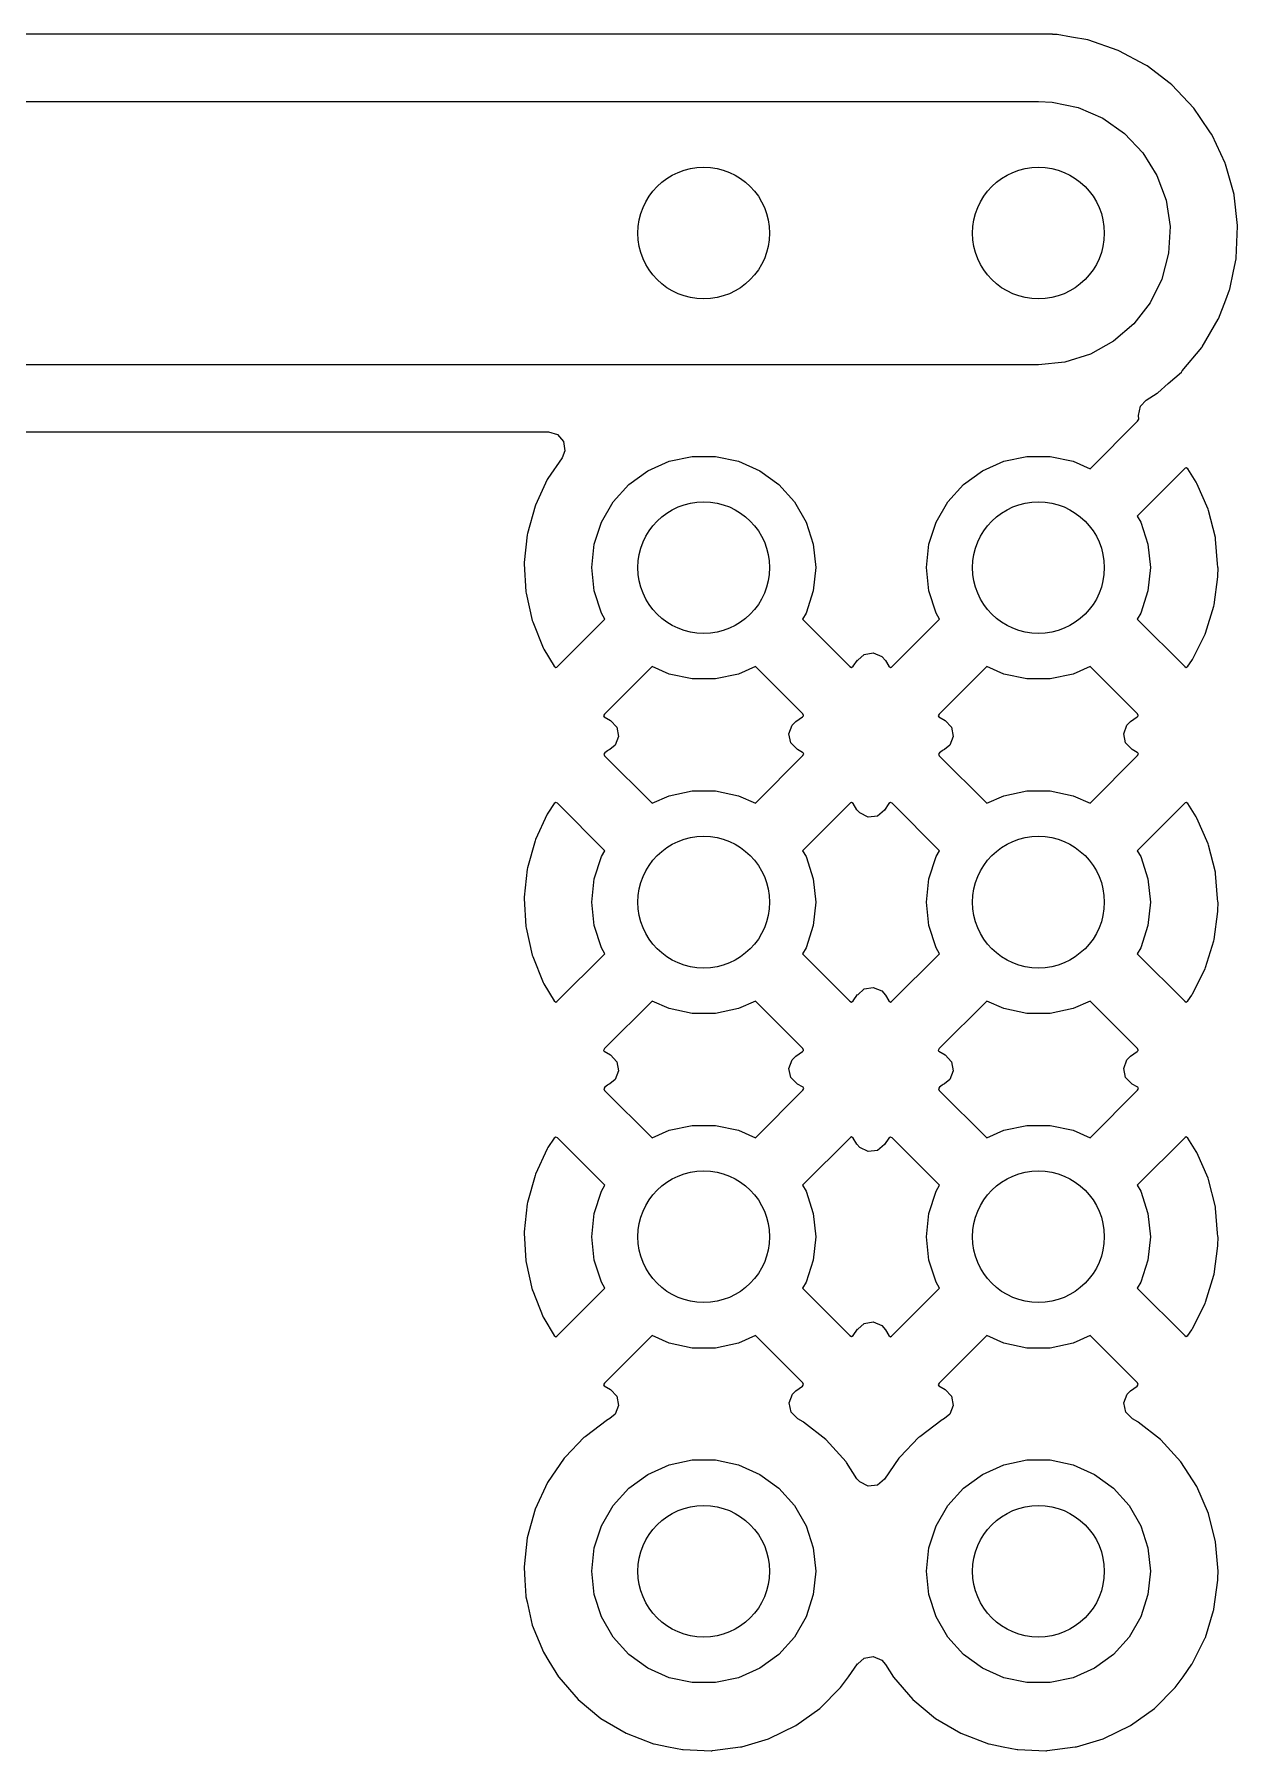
# Model space of a CAD drawing. Extents: x 80 to 223, y -132 to -72.
# Drawn here: x 188.98 to 198.11, y -121 to -107.97 of the extents above; entities that cross this region are included whole.
import ezdxf

# ---------------------------------------------------------------- set-up
doc = ezdxf.new("R2010")
doc.units = 0
doc.layers.add('BLACK', color=7, linetype='CONTINUOUS')

msp = doc.modelspace()

# ---------------------------------------------------------------- linework, layer by layer
at = {"layer": 'BLACK', "linetype": 'CONTINUOUS'}
for p, q in [((196.704, -107.965), (181.295, -107.965)), ((196.705, -107.966), (196.704, -107.965)), ((196.729, -107.967), (196.705, -107.966)), ((196.705, -107.966), (196.705, -107.966)), ((196.733, -107.967), (196.729, -107.967)), ((196.729, -107.967), (196.729, -107.967)), ((196.737, -107.967), (196.733, -107.967)), ((196.846, -107.986), (196.737, -107.967)), ((196.737, -107.967), (196.737, -107.967)), ((196.972, -108.008), (196.846, -107.986)), ((197.202, -108.087), (196.972, -108.008)), ((197.206, -108.09), (197.202, -108.087)), ((197.405, -108.196), (197.206, -108.09)), ((197.416, -108.202), (197.405, -108.196)), ((197.42, -108.205), (197.416, -108.202)), ((197.595, -108.339), (197.42, -108.205)), ((197.42, -108.205), (197.42, -108.205)), ((197.609, -108.349), (197.595, -108.339)), ((197.775, -108.526), (197.609, -108.349)), ((181.356, -108.474), (196.596, -108.474)), ((196.596, -108.474), (196.701, -108.479)), ((196.701, -108.479), (196.898, -108.521)), ((196.898, -108.521), (197.084, -108.601)), ((197.823, -108.596), (197.775, -108.526)), ((197.084, -108.601), (197.249, -108.717)), ((197.902, -108.713), (197.823, -108.596)), ((197.249, -108.717), (197.388, -108.864)), ((197.912, -108.726), (197.902, -108.713)), ((197.914, -108.731), (197.912, -108.726)), ((198.012, -108.942), (197.914, -108.731)), ((197.914, -108.731), (197.914, -108.731)), ((197.388, -108.864), (197.495, -109.036)), ((197.495, -109.036), (197.565, -109.225)), ((198.014, -108.946), (198.012, -108.942)), ((198.012, -108.942), (198.012, -108.942)), ((198.016, -108.951), (198.014, -108.946)), ((198.076, -109.164), (198.016, -108.951)), ((198.081, -109.18), (198.076, -109.164)), ((198.081, -109.185), (198.081, -109.18)), ((198.108, -109.416), (198.081, -109.185)), ((198.081, -109.185), (198.081, -109.185)), ((197.565, -109.225), (197.595, -109.425)), ((197.595, -109.425), (197.584, -109.627)), ((198.097, -109.664), (198.108, -109.421)), ((198.108, -109.421), (198.108, -109.416)), ((197.584, -109.627), (197.533, -109.823)), ((198.077, -109.763), (198.096, -109.669)), ((198.096, -109.669), (198.097, -109.664)), ((198.096, -109.669), (198.096, -109.669)), ((197.533, -109.823), (197.444, -110.004)), ((198.048, -109.901), (198.077, -109.763)), ((197.962, -110.124), (198.017, -109.98)), ((198.017, -109.98), (198.046, -109.906)), ((198.046, -109.906), (198.048, -109.901)), ((198.046, -109.906), (198.046, -109.906)), ((197.444, -110.004), (197.32, -110.164)), ((197.32, -110.164), (197.167, -110.295)), ((197.839, -110.338), (197.961, -110.128)), ((197.961, -110.128), (197.962, -110.124)), ((197.167, -110.295), (196.99, -110.393)), ((197.688, -110.521), (197.836, -110.342)), ((197.836, -110.342), (197.839, -110.338)), ((197.836, -110.342), (197.836, -110.342)), ((196.596, -110.474), (181.356, -110.474)), ((196.797, -110.454), (196.596, -110.474)), ((196.99, -110.393), (196.797, -110.454)), ((197.503, -110.686), (197.581, -110.617)), ((197.581, -110.617), (197.681, -110.529)), ((197.681, -110.529), (197.685, -110.525)), ((197.681, -110.529), (197.681, -110.529)), ((197.685, -110.525), (197.688, -110.521)), ((197.37, -110.788), (197.413, -110.742)), ((197.413, -110.742), (197.498, -110.689)), ((197.498, -110.689), (197.503, -110.686)), ((197.498, -110.689), (197.498, -110.689)), ((197.349, -110.901), (197.357, -110.887)), ((197.355, -110.858), (197.37, -110.788)), ((197.357, -110.887), (197.355, -110.858)), ((185.077, -110.983), (192.877, -110.983)), ((192.877, -110.983), (192.945, -111.003)), ((192.945, -111.003), (192.992, -111.056)), ((196.988, -111.263), (197.349, -110.901)), ((193.002, -111.126), (192.981, -111.18)), ((192.992, -111.056), (193.002, -111.126)), ((192.981, -111.18), (192.874, -111.337)), ((193.487, -111.382), (193.631, -111.278)), ((193.631, -111.278), (193.793, -111.206)), ((193.793, -111.206), (193.967, -111.169)), ((193.967, -111.169), (194.145, -111.169)), ((194.145, -111.169), (194.319, -111.206)), ((194.319, -111.206), (194.481, -111.278)), ((194.481, -111.278), (194.625, -111.382)), ((196.027, -111.382), (196.171, -111.278)), ((196.171, -111.278), (196.333, -111.206)), ((196.333, -111.206), (196.507, -111.169)), ((196.507, -111.169), (196.685, -111.169)), ((196.685, -111.169), (196.859, -111.206)), ((196.859, -111.206), (196.988, -111.263)), ((197.709, -111.26), (197.346, -111.623)), ((197.718, -111.256), (197.709, -111.26)), ((197.729, -111.265), (197.718, -111.256)), ((197.794, -111.366), (197.729, -111.265)), ((192.869, -111.346), (192.779, -111.539)), ((192.874, -111.337), (192.869, -111.346)), ((193.368, -111.514), (193.487, -111.382)), ((194.625, -111.382), (194.744, -111.514)), ((195.908, -111.514), (196.027, -111.382)), ((197.799, -111.375), (197.794, -111.366)), ((197.884, -111.57), (197.799, -111.375)), ((192.779, -111.539), (192.776, -111.548)), ((193.279, -111.668), (193.368, -111.514)), ((194.744, -111.514), (194.833, -111.668)), ((195.819, -111.668), (195.908, -111.514)), ((192.776, -111.548), (192.719, -111.754)), ((193.225, -111.837), (193.279, -111.668)), ((194.833, -111.668), (194.887, -111.837)), ((195.765, -111.837), (195.819, -111.668)), ((197.346, -111.623), (197.373, -111.668)), ((197.373, -111.668), (197.427, -111.837)), ((197.887, -111.58), (197.884, -111.57)), ((197.939, -111.786), (197.887, -111.58)), ((192.717, -111.764), (192.694, -111.976)), ((192.719, -111.754), (192.717, -111.764)), ((197.941, -111.797), (197.939, -111.786)), ((197.956, -111.986), (197.941, -111.797)), ((193.206, -112.014), (193.225, -111.837)), ((194.887, -111.837), (194.906, -112.014)), ((195.746, -112.014), (195.765, -111.837)), ((197.427, -111.837), (197.446, -112.014)), ((192.694, -111.976), (192.694, -111.986)), ((192.694, -111.986), (192.706, -112.198)), ((193.225, -112.191), (193.206, -112.014)), ((194.906, -112.014), (194.887, -112.191)), ((195.765, -112.191), (195.746, -112.014)), ((197.446, -112.014), (197.427, -112.191)), ((197.958, -112.011), (197.956, -111.986)), ((197.957, -112.077), (197.959, -112.017)), ((197.959, -112.017), (197.958, -112.011)), ((193.279, -112.36), (193.225, -112.191)), ((194.887, -112.191), (194.833, -112.36)), ((195.819, -112.36), (195.765, -112.191)), ((197.427, -112.191), (197.373, -112.36)), ((197.929, -112.297), (197.957, -112.084)), ((197.957, -112.084), (197.957, -112.077)), ((192.706, -112.198), (192.708, -112.209)), ((192.708, -112.209), (192.755, -112.416)), ((197.864, -112.511), (197.926, -112.307)), ((197.926, -112.307), (197.929, -112.297)), ((192.755, -112.416), (192.758, -112.426)), ((192.758, -112.426), (192.838, -112.624)), ((192.942, -112.769), (193.306, -112.405)), ((193.306, -112.405), (193.279, -112.36)), ((194.833, -112.36), (194.806, -112.405)), ((194.806, -112.405), (195.166, -112.765)), ((195.482, -112.769), (195.846, -112.405)), ((195.846, -112.405), (195.819, -112.36)), ((197.373, -112.36), (197.346, -112.405)), ((197.346, -112.405), (197.706, -112.765)), ((197.766, -112.711), (197.861, -112.52)), ((197.861, -112.52), (197.864, -112.511)), ((192.838, -112.624), (192.842, -112.633)), ((192.842, -112.633), (192.922, -112.763)), ((195.19, -112.763), (195.224, -112.716)), ((195.224, -112.716), (195.225, -112.717)), ((195.225, -112.717), (195.273, -112.673)), ((195.273, -112.673), (195.343, -112.661)), ((195.343, -112.661), (195.408, -112.688)), ((195.408, -112.688), (195.436, -112.72)), ((197.761, -112.72), (197.766, -112.711)), ((192.922, -112.763), (192.933, -112.773)), ((192.933, -112.773), (192.942, -112.769)), ((193.664, -112.765), (193.303, -113.126)), ((193.793, -112.822), (193.664, -112.765)), ((193.967, -112.859), (193.793, -112.822)), ((194.319, -112.822), (194.145, -112.859)), ((194.448, -112.765), (194.319, -112.822)), ((194.807, -113.124), (194.448, -112.765)), ((195.166, -112.765), (195.178, -112.772)), ((195.178, -112.772), (195.19, -112.763)), ((195.436, -112.72), (195.462, -112.763)), ((195.462, -112.763), (195.473, -112.773)), ((195.473, -112.773), (195.482, -112.769)), ((196.204, -112.765), (195.843, -113.126)), ((196.333, -112.822), (196.204, -112.765)), ((196.507, -112.859), (196.333, -112.822)), ((196.859, -112.822), (196.685, -112.859)), ((196.988, -112.765), (196.859, -112.822)), ((197.347, -113.124), (196.988, -112.765)), ((197.706, -112.765), (197.718, -112.772)), ((197.718, -112.772), (197.73, -112.763)), ((197.73, -112.763), (197.761, -112.72)), ((194.145, -112.859), (193.967, -112.859)), ((196.685, -112.859), (196.507, -112.859)), ((193.303, -113.126), (193.296, -113.139)), ((193.296, -113.139), (193.301, -113.146)), ((193.301, -113.146), (193.348, -113.174)), ((193.348, -113.174), (193.397, -113.225)), ((193.397, -113.225), (193.41, -113.295)), ((194.703, -113.276), (194.728, -113.21)), ((194.728, -113.21), (194.756, -113.183)), ((194.756, -113.183), (194.805, -113.148)), ((194.805, -113.148), (194.812, -113.139)), ((194.814, -113.137), (194.807, -113.124)), ((194.812, -113.139), (194.814, -113.137)), ((195.843, -113.126), (195.836, -113.139)), ((195.836, -113.139), (195.841, -113.146)), ((195.841, -113.146), (195.888, -113.174)), ((195.888, -113.174), (195.937, -113.225)), ((195.937, -113.225), (195.95, -113.295)), ((197.243, -113.276), (197.268, -113.21)), ((197.268, -113.21), (197.296, -113.183)), ((197.296, -113.183), (197.345, -113.148)), ((197.345, -113.148), (197.352, -113.139)), ((197.354, -113.137), (197.347, -113.124)), ((197.352, -113.139), (197.354, -113.137)), ((193.384, -113.361), (193.343, -113.394)), ((193.41, -113.295), (193.384, -113.361)), ((194.718, -113.345), (194.703, -113.276)), ((194.768, -113.396), (194.718, -113.345)), ((195.924, -113.361), (195.883, -113.394)), ((195.95, -113.295), (195.924, -113.361)), ((197.258, -113.345), (197.243, -113.276)), ((197.308, -113.396), (197.258, -113.345)), ((193.306, -113.419), (193.297, -113.43)), ((193.297, -113.43), (193.304, -113.443)), ((193.304, -113.443), (193.664, -113.803)), ((193.326, -113.404), (193.306, -113.419)), ((193.334, -113.399), (193.326, -113.404)), ((193.343, -113.394), (193.334, -113.399)), ((194.448, -113.803), (194.809, -113.441)), ((194.806, -113.417), (194.768, -113.396)), ((194.81, -113.419), (194.806, -113.417)), ((194.809, -113.441), (194.816, -113.429)), ((194.816, -113.429), (194.81, -113.419)), ((195.846, -113.419), (195.837, -113.43)), ((195.837, -113.43), (195.844, -113.443)), ((195.844, -113.443), (196.204, -113.803)), ((195.866, -113.404), (195.846, -113.419)), ((195.874, -113.399), (195.866, -113.404)), ((195.883, -113.394), (195.874, -113.399)), ((196.988, -113.803), (197.349, -113.441)), ((197.346, -113.417), (197.308, -113.396)), ((197.35, -113.419), (197.346, -113.417)), ((197.349, -113.441), (197.356, -113.429)), ((197.356, -113.429), (197.35, -113.419)), ((193.664, -113.803), (193.793, -113.746)), ((193.793, -113.746), (193.967, -113.709)), ((193.967, -113.709), (194.145, -113.709)), ((194.145, -113.709), (194.319, -113.746)), ((194.319, -113.746), (194.448, -113.803)), ((196.204, -113.803), (196.333, -113.746)), ((196.333, -113.746), (196.507, -113.709)), ((196.507, -113.709), (196.685, -113.709)), ((196.685, -113.709), (196.859, -113.746)), ((196.859, -113.746), (196.988, -113.803)), ((192.869, -113.886), (192.779, -114.079)), ((192.874, -113.877), (192.869, -113.886)), ((192.922, -113.806), (192.874, -113.877)), ((192.934, -113.797), (192.922, -113.806)), ((192.946, -113.803), (192.934, -113.797)), ((193.306, -114.163), (192.946, -113.803)), ((195.169, -113.8), (194.806, -114.163)), ((195.178, -113.796), (195.169, -113.8)), ((195.189, -113.805), (195.178, -113.796)), ((195.219, -113.852), (195.189, -113.805)), ((195.24, -113.876), (195.219, -113.852)), ((195.304, -113.908), (195.24, -113.876)), ((195.429, -113.855), (195.374, -113.9)), ((195.462, -113.806), (195.429, -113.855)), ((195.474, -113.797), (195.462, -113.806)), ((195.486, -113.803), (195.474, -113.797)), ((195.846, -114.163), (195.486, -113.803)), ((197.709, -113.8), (197.346, -114.163)), ((197.718, -113.796), (197.709, -113.8)), ((197.729, -113.805), (197.718, -113.796)), ((197.794, -113.906), (197.729, -113.805)), ((195.374, -113.9), (195.304, -113.908)), ((197.799, -113.915), (197.794, -113.906)), ((197.884, -114.11), (197.799, -113.915)), ((192.776, -114.088), (192.719, -114.294)), ((192.779, -114.079), (192.776, -114.088)), ((197.887, -114.12), (197.884, -114.11)), ((197.939, -114.326), (197.887, -114.12)), ((193.225, -114.377), (193.279, -114.208)), ((193.279, -114.208), (193.306, -114.163)), ((194.806, -114.163), (194.833, -114.208)), ((194.833, -114.208), (194.887, -114.377)), ((195.765, -114.377), (195.819, -114.208)), ((195.819, -114.208), (195.846, -114.163)), ((197.346, -114.163), (197.373, -114.208)), ((197.373, -114.208), (197.427, -114.377)), ((192.717, -114.304), (192.694, -114.516)), ((192.719, -114.294), (192.717, -114.304)), ((193.206, -114.554), (193.225, -114.377)), ((194.887, -114.377), (194.906, -114.554)), ((195.746, -114.554), (195.765, -114.377)), ((197.427, -114.377), (197.446, -114.554)), ((197.941, -114.337), (197.939, -114.326)), ((197.956, -114.526), (197.941, -114.337)), ((192.694, -114.516), (192.694, -114.526)), ((192.694, -114.526), (192.706, -114.738)), ((197.958, -114.551), (197.956, -114.526)), ((193.225, -114.731), (193.206, -114.554)), ((194.906, -114.554), (194.887, -114.731)), ((195.765, -114.731), (195.746, -114.554)), ((197.446, -114.554), (197.427, -114.731)), ((197.929, -114.837), (197.957, -114.624)), ((197.957, -114.617), (197.959, -114.557)), ((197.957, -114.624), (197.957, -114.617)), ((197.959, -114.557), (197.958, -114.551)), ((192.706, -114.738), (192.708, -114.749)), ((192.708, -114.749), (192.755, -114.956)), ((193.279, -114.9), (193.225, -114.731)), ((194.887, -114.731), (194.833, -114.9)), ((195.819, -114.9), (195.765, -114.731)), ((197.427, -114.731), (197.373, -114.9)), ((193.306, -114.945), (193.279, -114.9)), ((194.833, -114.9), (194.806, -114.945)), ((195.846, -114.945), (195.819, -114.9)), ((197.373, -114.9), (197.346, -114.945)), ((197.864, -115.051), (197.926, -114.847)), ((197.926, -114.847), (197.929, -114.837)), ((192.755, -114.956), (192.758, -114.966)), ((192.758, -114.966), (192.838, -115.164)), ((192.942, -115.309), (193.306, -114.945)), ((194.806, -114.945), (195.166, -115.305)), ((195.482, -115.309), (195.846, -114.945)), ((197.346, -114.945), (197.706, -115.305)), ((197.766, -115.251), (197.861, -115.06)), ((197.861, -115.06), (197.864, -115.051)), ((192.838, -115.164), (192.842, -115.173)), ((192.842, -115.173), (192.922, -115.303)), ((192.922, -115.303), (192.933, -115.313)), ((192.933, -115.313), (192.942, -115.309)), ((193.664, -115.305), (193.303, -115.666)), ((193.793, -115.362), (193.664, -115.305)), ((194.448, -115.305), (194.319, -115.362)), ((194.807, -115.664), (194.448, -115.305)), ((195.166, -115.305), (195.178, -115.312)), ((195.178, -115.312), (195.19, -115.303)), ((195.19, -115.303), (195.224, -115.256)), ((195.224, -115.256), (195.225, -115.257)), ((195.225, -115.257), (195.273, -115.213)), ((195.273, -115.213), (195.343, -115.201)), ((195.343, -115.201), (195.408, -115.228)), ((195.408, -115.228), (195.436, -115.26)), ((195.436, -115.26), (195.462, -115.303)), ((195.462, -115.303), (195.473, -115.313)), ((195.473, -115.313), (195.482, -115.309)), ((196.204, -115.305), (195.843, -115.666)), ((196.333, -115.362), (196.204, -115.305)), ((196.988, -115.305), (196.859, -115.362)), ((197.347, -115.664), (196.988, -115.305)), ((197.706, -115.305), (197.718, -115.312)), ((197.718, -115.312), (197.73, -115.303)), ((197.73, -115.303), (197.761, -115.26)), ((197.761, -115.26), (197.766, -115.251)), ((193.967, -115.399), (193.793, -115.362)), ((194.145, -115.399), (193.967, -115.399)), ((194.319, -115.362), (194.145, -115.399)), ((196.507, -115.399), (196.333, -115.362)), ((196.685, -115.399), (196.507, -115.399)), ((196.859, -115.362), (196.685, -115.399)), ((193.303, -115.666), (193.296, -115.679)), ((193.296, -115.679), (193.301, -115.686)), ((193.301, -115.686), (193.348, -115.714)), ((193.348, -115.714), (193.397, -115.765)), ((194.756, -115.723), (194.805, -115.688)), ((194.805, -115.688), (194.812, -115.679)), ((194.814, -115.677), (194.807, -115.664)), ((194.812, -115.679), (194.814, -115.677)), ((195.843, -115.666), (195.836, -115.679)), ((195.836, -115.679), (195.841, -115.686)), ((195.841, -115.686), (195.888, -115.714)), ((195.888, -115.714), (195.937, -115.765)), ((197.296, -115.723), (197.345, -115.688)), ((197.345, -115.688), (197.352, -115.679)), ((197.354, -115.677), (197.347, -115.664)), ((197.352, -115.679), (197.354, -115.677)), ((193.41, -115.835), (193.384, -115.901)), ((193.397, -115.765), (193.41, -115.835)), ((194.703, -115.816), (194.728, -115.75)), ((194.718, -115.885), (194.703, -115.816)), ((194.728, -115.75), (194.756, -115.723)), ((195.95, -115.835), (195.924, -115.901)), ((195.937, -115.765), (195.95, -115.835)), ((197.243, -115.816), (197.268, -115.75)), ((197.258, -115.885), (197.243, -115.816)), ((197.268, -115.75), (197.296, -115.723)), ((193.306, -115.959), (193.297, -115.97)), ((193.297, -115.97), (193.304, -115.983)), ((193.326, -115.944), (193.306, -115.959)), ((193.334, -115.939), (193.326, -115.944)), ((193.343, -115.934), (193.334, -115.939)), ((193.384, -115.901), (193.343, -115.934)), ((194.768, -115.936), (194.718, -115.885)), ((194.806, -115.957), (194.768, -115.936)), ((194.81, -115.959), (194.806, -115.957)), ((194.809, -115.981), (194.816, -115.969)), ((194.816, -115.969), (194.81, -115.959)), ((195.846, -115.959), (195.837, -115.97)), ((195.837, -115.97), (195.844, -115.983)), ((195.866, -115.944), (195.846, -115.959)), ((195.874, -115.939), (195.866, -115.944)), ((195.883, -115.934), (195.874, -115.939)), ((195.924, -115.901), (195.883, -115.934)), ((197.308, -115.936), (197.258, -115.885)), ((197.346, -115.957), (197.308, -115.936)), ((197.35, -115.959), (197.346, -115.957)), ((197.349, -115.981), (197.356, -115.969)), ((197.356, -115.969), (197.35, -115.959)), ((193.304, -115.983), (193.664, -116.343)), ((194.448, -116.343), (194.809, -115.981)), ((195.844, -115.983), (196.204, -116.343)), ((196.988, -116.343), (197.349, -115.981)), ((192.922, -116.346), (192.874, -116.417)), ((192.934, -116.337), (192.922, -116.346)), ((192.946, -116.343), (192.934, -116.337)), ((193.306, -116.703), (192.946, -116.343)), ((193.664, -116.343), (193.793, -116.286)), ((193.793, -116.286), (193.967, -116.249)), ((193.967, -116.249), (194.145, -116.249)), ((194.145, -116.249), (194.319, -116.286)), ((194.319, -116.286), (194.448, -116.343)), ((195.169, -116.34), (194.806, -116.703)), ((195.178, -116.336), (195.169, -116.34)), ((195.189, -116.345), (195.178, -116.336)), ((195.219, -116.392), (195.189, -116.345)), ((195.462, -116.346), (195.429, -116.395)), ((195.474, -116.337), (195.462, -116.346)), ((195.486, -116.343), (195.474, -116.337)), ((195.846, -116.703), (195.486, -116.343)), ((196.204, -116.343), (196.333, -116.286)), ((196.333, -116.286), (196.507, -116.249)), ((196.507, -116.249), (196.685, -116.249)), ((196.685, -116.249), (196.859, -116.286)), ((196.859, -116.286), (196.988, -116.343)), ((197.709, -116.34), (197.346, -116.703)), ((197.718, -116.336), (197.709, -116.34)), ((197.729, -116.345), (197.718, -116.336)), ((197.794, -116.446), (197.729, -116.345)), ((192.869, -116.426), (192.779, -116.619)), ((192.874, -116.417), (192.869, -116.426)), ((195.24, -116.416), (195.219, -116.392)), ((195.304, -116.448), (195.24, -116.416)), ((195.374, -116.44), (195.304, -116.448)), ((195.429, -116.395), (195.374, -116.44)), ((197.799, -116.455), (197.794, -116.446)), ((197.884, -116.65), (197.799, -116.455)), ((192.779, -116.619), (192.776, -116.628)), ((192.776, -116.628), (192.719, -116.834)), ((193.225, -116.917), (193.279, -116.748)), ((193.279, -116.748), (193.306, -116.703)), ((194.806, -116.703), (194.833, -116.748)), ((194.833, -116.748), (194.887, -116.917)), ((195.765, -116.917), (195.819, -116.748)), ((195.819, -116.748), (195.846, -116.703)), ((197.346, -116.703), (197.373, -116.748)), ((197.373, -116.748), (197.427, -116.917)), ((197.887, -116.66), (197.884, -116.65)), ((197.939, -116.866), (197.887, -116.66)), ((192.717, -116.844), (192.694, -117.056)), ((192.719, -116.834), (192.717, -116.844)), ((197.941, -116.877), (197.939, -116.866)), ((197.956, -117.066), (197.941, -116.877)), ((193.206, -117.094), (193.225, -116.917)), ((194.887, -116.917), (194.906, -117.094)), ((195.746, -117.094), (195.765, -116.917)), ((197.427, -116.917), (197.446, -117.094)), ((192.694, -117.056), (192.694, -117.066)), ((192.694, -117.066), (192.706, -117.278)), ((193.225, -117.271), (193.206, -117.094)), ((194.906, -117.094), (194.887, -117.271)), ((195.765, -117.271), (195.746, -117.094)), ((197.446, -117.094), (197.427, -117.271)), ((197.958, -117.091), (197.956, -117.066)), ((197.957, -117.157), (197.959, -117.097)), ((197.959, -117.097), (197.958, -117.091)), ((192.706, -117.278), (192.708, -117.289)), ((193.279, -117.44), (193.225, -117.271)), ((194.887, -117.271), (194.833, -117.44)), ((195.819, -117.44), (195.765, -117.271)), ((197.427, -117.271), (197.373, -117.44)), ((197.929, -117.377), (197.957, -117.164)), ((197.957, -117.164), (197.957, -117.157)), ((192.708, -117.289), (192.755, -117.496)), ((197.864, -117.591), (197.926, -117.387)), ((197.926, -117.387), (197.929, -117.377)), ((192.755, -117.496), (192.758, -117.506)), ((192.758, -117.506), (192.838, -117.704)), ((192.942, -117.849), (193.306, -117.485)), ((193.306, -117.485), (193.279, -117.44)), ((194.833, -117.44), (194.806, -117.485)), ((194.806, -117.485), (195.166, -117.845)), ((195.482, -117.849), (195.846, -117.485)), ((195.846, -117.485), (195.819, -117.44)), ((197.373, -117.44), (197.346, -117.485)), ((197.346, -117.485), (197.706, -117.845)), ((197.766, -117.791), (197.861, -117.6)), ((197.861, -117.6), (197.864, -117.591)), ((192.838, -117.704), (192.842, -117.713)), ((192.842, -117.713), (192.922, -117.843)), ((195.19, -117.843), (195.224, -117.796)), ((195.224, -117.796), (195.225, -117.797)), ((195.225, -117.797), (195.273, -117.753)), ((195.273, -117.753), (195.343, -117.741)), ((195.343, -117.741), (195.408, -117.768)), ((195.408, -117.768), (195.436, -117.8)), ((195.436, -117.8), (195.462, -117.843)), ((197.73, -117.843), (197.761, -117.8)), ((197.761, -117.8), (197.766, -117.791)), ((192.922, -117.843), (192.933, -117.853)), ((192.933, -117.853), (192.942, -117.849)), ((193.664, -117.845), (193.303, -118.206)), ((193.793, -117.902), (193.664, -117.845)), ((193.967, -117.939), (193.793, -117.902)), ((194.319, -117.902), (194.145, -117.939)), ((194.448, -117.845), (194.319, -117.902)), ((194.807, -118.204), (194.448, -117.845)), ((195.166, -117.845), (195.178, -117.852)), ((195.178, -117.852), (195.19, -117.843)), ((195.462, -117.843), (195.473, -117.853)), ((195.473, -117.853), (195.482, -117.849)), ((196.204, -117.845), (195.843, -118.206)), ((196.333, -117.902), (196.204, -117.845)), ((196.507, -117.939), (196.333, -117.902)), ((196.859, -117.902), (196.685, -117.939)), ((196.988, -117.845), (196.859, -117.902)), ((197.347, -118.204), (196.988, -117.845)), ((197.706, -117.845), (197.718, -117.852)), ((197.718, -117.852), (197.73, -117.843)), ((194.145, -117.939), (193.967, -117.939)), ((196.685, -117.939), (196.507, -117.939)), ((193.303, -118.206), (193.296, -118.219)), ((193.296, -118.219), (193.301, -118.226)), ((193.301, -118.226), (193.348, -118.253)), ((193.348, -118.253), (193.397, -118.305)), ((193.397, -118.305), (193.41, -118.375)), ((194.704, -118.356), (194.729, -118.289)), ((194.729, -118.289), (194.756, -118.263)), ((194.756, -118.263), (194.805, -118.228)), ((194.805, -118.228), (194.814, -118.217)), ((194.814, -118.217), (194.807, -118.204)), ((195.843, -118.206), (195.836, -118.219)), ((195.836, -118.219), (195.841, -118.226)), ((195.841, -118.226), (195.888, -118.253)), ((195.888, -118.253), (195.937, -118.305)), ((195.937, -118.305), (195.95, -118.375)), ((197.244, -118.356), (197.269, -118.289)), ((197.269, -118.289), (197.296, -118.263)), ((197.296, -118.263), (197.345, -118.228)), ((197.345, -118.228), (197.354, -118.217)), ((197.354, -118.217), (197.347, -118.204)), ((193.383, -118.44), (193.343, -118.474)), ((193.41, -118.375), (193.383, -118.44)), ((194.719, -118.425), (194.704, -118.356)), ((194.769, -118.476), (194.719, -118.425)), ((195.923, -118.44), (195.883, -118.474)), ((195.95, -118.375), (195.923, -118.44)), ((197.259, -118.425), (197.244, -118.356)), ((197.309, -118.476), (197.259, -118.425)), ((193.325, -118.484), (193.155, -118.612)), ((193.33, -118.481), (193.325, -118.484)), ((193.325, -118.484), (193.325, -118.484)), ((193.343, -118.474), (193.33, -118.481)), ((194.81, -118.499), (194.769, -118.476)), ((194.814, -118.502), (194.81, -118.499)), ((194.982, -118.634), (194.814, -118.502)), ((194.814, -118.502), (194.814, -118.502)), ((195.865, -118.484), (195.695, -118.612)), ((195.87, -118.481), (195.865, -118.484)), ((195.865, -118.484), (195.865, -118.484)), ((195.883, -118.474), (195.87, -118.481)), ((197.35, -118.499), (197.309, -118.476)), ((197.354, -118.502), (197.35, -118.499)), ((197.522, -118.634), (197.354, -118.502)), ((197.354, -118.502), (197.354, -118.502)), ((193.147, -118.618), (193.006, -118.766)), ((193.151, -118.615), (193.147, -118.618)), ((193.155, -118.612), (193.151, -118.615)), ((194.986, -118.637), (194.982, -118.634)), ((194.982, -118.634), (194.982, -118.634)), ((195.136, -118.802), (194.986, -118.637)), ((195.687, -118.618), (195.546, -118.766)), ((195.691, -118.615), (195.687, -118.618)), ((195.695, -118.612), (195.691, -118.615)), ((197.526, -118.637), (197.522, -118.634)), ((197.522, -118.634), (197.522, -118.634)), ((197.676, -118.802), (197.526, -118.637)), ((192.997, -118.776), (192.871, -118.961)), ((193.006, -118.766), (192.997, -118.776)), ((193.631, -118.898), (193.793, -118.826)), ((193.793, -118.826), (193.967, -118.789)), ((193.967, -118.789), (194.145, -118.789)), ((194.145, -118.789), (194.319, -118.826)), ((194.319, -118.826), (194.481, -118.898)), ((195.139, -118.807), (195.136, -118.802)), ((195.219, -118.931), (195.139, -118.807)), ((195.139, -118.807), (195.139, -118.807)), ((195.537, -118.776), (195.429, -118.934)), ((195.546, -118.766), (195.537, -118.776)), ((196.171, -118.898), (196.333, -118.826)), ((196.333, -118.826), (196.507, -118.789)), ((196.507, -118.789), (196.685, -118.789)), ((196.685, -118.789), (196.859, -118.826)), ((196.859, -118.826), (197.021, -118.898)), ((197.797, -118.99), (197.676, -118.802)), ((192.871, -118.961), (192.777, -119.163)), ((193.487, -119.002), (193.631, -118.898)), ((194.481, -118.898), (194.625, -119.002)), ((195.24, -118.956), (195.219, -118.931)), ((195.304, -118.987), (195.24, -118.956)), ((195.429, -118.934), (195.374, -118.979)), ((196.027, -119.002), (196.171, -118.898)), ((197.021, -118.898), (197.165, -119.002)), ((193.368, -119.134), (193.487, -119.002)), ((194.625, -119.002), (194.744, -119.134)), ((195.374, -118.979), (195.304, -118.987)), ((195.908, -119.134), (196.027, -119.002)), ((197.165, -119.002), (197.284, -119.134)), ((197.886, -119.195), (197.797, -118.99)), ((192.777, -119.163), (192.717, -119.379)), ((193.279, -119.288), (193.368, -119.134)), ((194.744, -119.134), (194.833, -119.288)), ((195.819, -119.288), (195.908, -119.134)), ((197.284, -119.134), (197.373, -119.288)), ((197.941, -119.411), (197.886, -119.195)), ((193.225, -119.457), (193.279, -119.288)), ((194.833, -119.288), (194.887, -119.457)), ((195.765, -119.457), (195.819, -119.288)), ((197.373, -119.288), (197.427, -119.457)), ((192.717, -119.379), (192.693, -119.601)), ((193.206, -119.634), (193.225, -119.457)), ((194.887, -119.457), (194.906, -119.634)), ((195.746, -119.634), (195.765, -119.457)), ((197.427, -119.457), (197.446, -119.634)), ((197.959, -119.634), (197.941, -119.411)), ((192.693, -119.601), (192.694, -119.606)), ((192.694, -119.606), (192.694, -119.606)), ((192.694, -119.606), (192.699, -119.701)), ((192.699, -119.701), (192.706, -119.824)), ((193.225, -119.811), (193.206, -119.634)), ((194.906, -119.634), (194.887, -119.811)), ((195.765, -119.811), (195.746, -119.634)), ((197.446, -119.634), (197.427, -119.811)), ((197.928, -119.922), (197.958, -119.701)), ((197.958, -119.687), (197.959, -119.634)), ((197.958, -119.701), (197.958, -119.687)), ((192.706, -119.824), (192.707, -119.829)), ((192.707, -119.829), (192.707, -119.829)), ((192.707, -119.829), (192.716, -119.866)), ((192.716, -119.866), (192.755, -120.042)), ((193.279, -119.98), (193.225, -119.811)), ((194.887, -119.811), (194.833, -119.98)), ((195.819, -119.98), (195.765, -119.811)), ((197.427, -119.811), (197.373, -119.98)), ((193.368, -120.134), (193.279, -119.98)), ((194.833, -119.98), (194.744, -120.134)), ((195.908, -120.134), (195.819, -119.98)), ((197.373, -119.98), (197.284, -120.134)), ((197.863, -120.136), (197.925, -119.933)), ((197.925, -119.933), (197.927, -119.927)), ((197.927, -119.927), (197.928, -119.922)), ((197.927, -119.927), (197.927, -119.927)), ((192.755, -120.042), (192.839, -120.249)), ((193.487, -120.266), (193.368, -120.134)), ((194.744, -120.134), (194.625, -120.266)), ((196.027, -120.266), (195.908, -120.134)), ((197.284, -120.134), (197.165, -120.266)), ((197.774, -120.316), (197.861, -120.14)), ((197.861, -120.14), (197.863, -120.136)), ((197.861, -120.14), (197.861, -120.14)), ((192.839, -120.249), (192.881, -120.316)), ((193.631, -120.37), (193.487, -120.266)), ((194.625, -120.266), (194.481, -120.37)), ((196.171, -120.37), (196.027, -120.266)), ((197.165, -120.266), (197.021, -120.37)), ((192.881, -120.316), (192.953, -120.435)), ((193.793, -120.442), (193.631, -120.37)), ((194.481, -120.37), (194.319, -120.442)), ((195.154, -120.435), (195.224, -120.336)), ((195.224, -120.336), (195.226, -120.337)), ((195.226, -120.337), (195.273, -120.294)), ((195.273, -120.294), (195.343, -120.282)), ((195.343, -120.282), (195.408, -120.309)), ((195.408, -120.309), (195.436, -120.341)), ((195.436, -120.341), (195.496, -120.439)), ((196.333, -120.442), (196.171, -120.37)), ((197.021, -120.37), (196.859, -120.442)), ((197.694, -120.435), (197.761, -120.34)), ((197.761, -120.34), (197.764, -120.336)), ((197.764, -120.336), (197.774, -120.316)), ((192.953, -120.435), (192.956, -120.439)), ((192.956, -120.439), (193.102, -120.608)), ((193.967, -120.479), (193.793, -120.442)), ((194.145, -120.479), (193.967, -120.479)), ((194.319, -120.442), (194.145, -120.479)), ((194.936, -120.675), (195.094, -120.517)), ((195.094, -120.517), (195.154, -120.435)), ((195.496, -120.439), (195.642, -120.608)), ((196.507, -120.479), (196.333, -120.442)), ((196.685, -120.479), (196.507, -120.479)), ((196.859, -120.442), (196.685, -120.479)), ((197.476, -120.675), (197.634, -120.517)), ((197.634, -120.517), (197.694, -120.435)), ((193.102, -120.608), (193.274, -120.751)), ((195.642, -120.608), (195.814, -120.751)), ((193.274, -120.751), (193.467, -120.863)), ((194.754, -120.805), (194.936, -120.675)), ((195.814, -120.751), (196.007, -120.863)), ((197.294, -120.805), (197.476, -120.675)), ((193.467, -120.863), (193.676, -120.943)), ((194.344, -120.966), (194.548, -120.905)), ((194.548, -120.905), (194.553, -120.903)), ((194.548, -120.905), (194.548, -120.905)), ((194.553, -120.903), (194.754, -120.805)), ((196.007, -120.863), (196.216, -120.943)), ((196.884, -120.966), (197.088, -120.905)), ((197.088, -120.905), (197.093, -120.903)), ((197.088, -120.905), (197.088, -120.905)), ((197.093, -120.903), (197.294, -120.805)), ((193.676, -120.943), (193.681, -120.944)), ((193.681, -120.944), (193.681, -120.944)), ((193.681, -120.944), (193.788, -120.966)), ((193.788, -120.966), (193.895, -120.988)), ((193.895, -120.988), (193.9, -120.988)), ((193.9, -120.988), (193.9, -120.988)), ((193.9, -120.988), (194.113, -120.996)), ((194.113, -120.996), (194.113, -120.996)), ((194.113, -120.996), (194.118, -120.996)), ((194.118, -120.996), (194.123, -120.995)), ((194.123, -120.995), (194.334, -120.968)), ((194.123, -120.995), (194.123, -120.995)), ((194.334, -120.968), (194.339, -120.967)), ((194.334, -120.968), (194.334, -120.968)), ((194.339, -120.967), (194.344, -120.966)), ((196.216, -120.943), (196.221, -120.944)), ((196.221, -120.944), (196.221, -120.944)), ((196.221, -120.944), (196.328, -120.966)), ((196.328, -120.966), (196.435, -120.988)), ((196.435, -120.988), (196.44, -120.988)), ((196.44, -120.988), (196.44, -120.988)), ((196.44, -120.988), (196.653, -120.996)), ((196.653, -120.996), (196.653, -120.996)), ((196.653, -120.996), (196.658, -120.996)), ((196.658, -120.996), (196.663, -120.995)), ((196.663, -120.995), (196.874, -120.968)), ((196.663, -120.995), (196.663, -120.995)), ((196.874, -120.968), (196.879, -120.967)), ((196.874, -120.968), (196.874, -120.968)), ((196.879, -120.967), (196.884, -120.966))]:
    msp.add_line(p, q, dxfattribs=at)
at = {"layer": 'BLACK'}
for centre in [(194.056, -109.474), (196.596, -109.474), (194.056, -112.014), (196.596, -112.014), (194.056, -114.554), (196.596, -114.554), (194.056, -117.094), (196.596, -117.094), (194.056, -119.634), (196.596, -119.634)]:
    msp.add_circle(centre, 0.5, dxfattribs=at)

doc.saveas('drawing.dxf')
